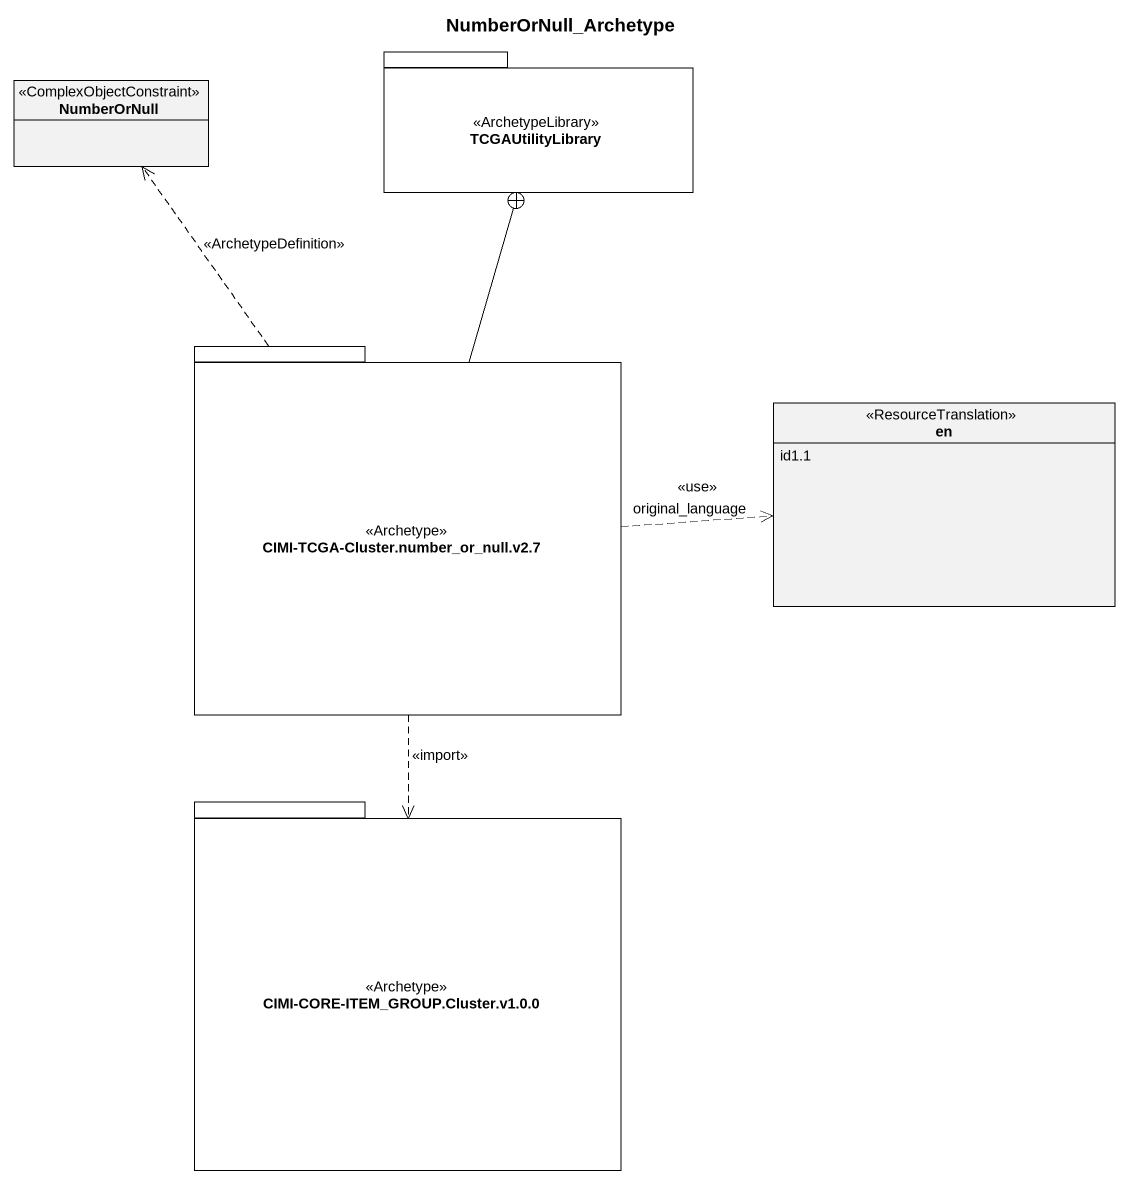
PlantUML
@startuml
title NumberOrNull_Archetype
hide circle
hide empty members
package TCGAUtilityLibrary <<ArchetypeLibrary>> {
}
class NumberOrNull <<ComplexObjectConstraint>>
package "CIMI-TCGA-Cluster.number_or_null.v2.7" as CIMI_TCGA_Cluster_number_or <<Archetype>> {
}
enum en <<ResourceTranslation>> {
  id1.1
}
package "CIMI-CORE-ITEM_GROUP.Cluster.v1.0.0" as CIMI_CORE_ITEM_GROUP <<Archetype>> {
}
CIMI_TCGA_Cluster_number_or -up-+ TCGAUtilityLibrary
CIMI_TCGA_Cluster_number_or .up.> NumberOrNull : <<ArchetypeDefinition>>
CIMI_TCGA_Cluster_number_or .right.> en : <<use>>\noriginal_language
CIMI_TCGA_Cluster_number_or ..> CIMI_CORE_ITEM_GROUP : <<import>>
@enduml
